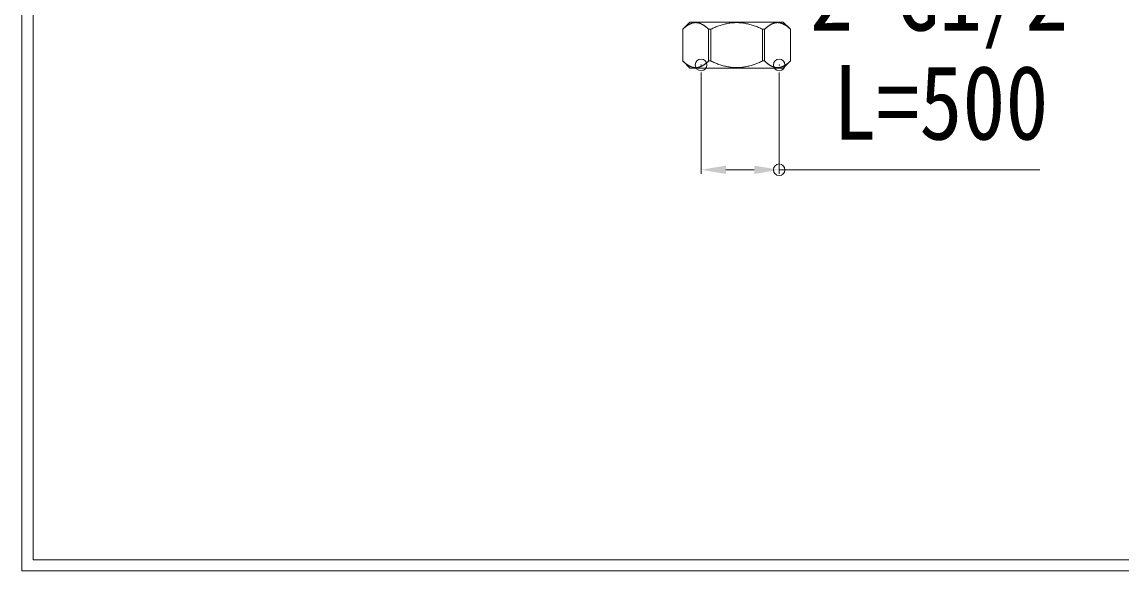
# Model space of a CAD drawing. Units: millimetres, scale not verified. Extents: x -973 to -442, y -383 to 383.
# Drawn here: x -972.9 to -707.5, y -382.7 to -250.2 of the extents above; entities that cross this region are included whole.
import ezdxf
from ezdxf.enums import TextEntityAlignment as Align

# ---------------------------------------------------------------- set-up
doc = ezdxf.new("R2010")
doc.units = ezdxf.units.MM
doc.header["$LTSCALE"] = 7
doc.header["$PDMODE"] = 32
doc.header["$PDSIZE"] = 2.8
for name, color, linetype, lineweight in [('0-0_0', 7, 'Continuous', 18), ('0-C_ﾂﾖﾀｪﾏﾟ', 7, 'Continuous', 18), ('1-4_ｴﾖﾊｵﾏﾟ', 3, 'Continuous', 18)]:
    doc.layers.add(name, color=color, linetype=linetype, lineweight=lineweight)
doc.styles.add('ＭＳ ゴシック', font='')
doc.styles.get('ＭＳ ゴシック').set_extended_font_data('MS Gothic')

msp = doc.modelspace()

# ---------------------------------------------------------------- linework, layer by layer
at = {"layer": '0-0_0'}
for p, q in [((-811.71, -250.249), (-813.46, -251.999)), ((-813.456, -259.649), (-813.456, -251.999)), ((-811.71, -250.249), (-789.21, -250.249)), ((-807.208, -251.999), (-806.708, -251.999)), ((-807.208, -259.649), (-807.208, -251.999)), ((-806.708, -259.649), (-806.708, -251.999)), ((-794.211, -251.999), (-793.711, -251.999)), ((-794.211, -259.649), (-794.211, -251.999)), ((-793.711, -259.649), (-793.711, -251.999)), ((-787.46, -251.999), (-789.21, -250.249)), ((-787.463, -259.649), (-787.463, -251.999)), ((-811.71, -261.399), (-813.46, -259.649)), ((-807.208, -259.649), (-806.708, -259.649)), ((-794.211, -259.649), (-793.711, -259.649)), ((-787.46, -259.649), (-789.21, -261.399)), ((-811.71, -261.399), (-789.21, -261.399)), ((-774.925, -379.974), (-444.714, -379.974))]:
    msp.add_line(p, q, dxfattribs=at)
msp.add_lwpolyline([(-972.904, 382.669), (-972.904, -382.669), (-442.019, -382.669), (-442.019, 382.669)], close=True, dxfattribs=at)
for points in [[(-970.21, 350.975), (-970.21, 379.974), (-970.21, -379.974), (-444.714, -379.974), (-444.714, 379.974), (-970.21, 379.974)], [(-813.456, -251.999), (-813.403, -251.948), (-813.35, -251.898), (-813.297, -251.848), (-813.243, -251.799), (-813.188, -251.75), (-813.134, -251.701), (-813.079, -251.653), (-813.023, -251.605), (-812.967, -251.558), (-812.911, -251.511), (-812.854, -251.464), (-812.796, -251.418), (-812.739, -251.373), (-812.68, -251.328), (-812.621, -251.283), (-812.562, -251.24), (-812.502, -251.196), (-812.442, -251.154), (-812.381, -251.112), (-812.32, -251.072), (-812.259, -251.031), (-812.196, -250.992), (-812.134, -250.954), (-812.07, -250.917), (-812.007, -250.88), (-811.943, -250.845), (-811.878, -250.81), (-811.813, -250.777), (-811.747, -250.745), (-811.681, -250.713), (-811.614, -250.683), (-811.547, -250.655), (-811.453, -250.617), (-811.358, -250.582), (-811.263, -250.55), (-811.166, -250.521), (-811.068, -250.494), (-810.969, -250.47), (-810.87, -250.45)], [(-810.87, -250.45), (-810.77, -250.433), (-810.67, -250.419), (-810.57, -250.409), (-810.469, -250.402), (-810.368, -250.399), (-810.267, -250.4), (-810.166, -250.404), (-810.065, -250.412), (-809.964, -250.424), (-809.864, -250.439), (-809.765, -250.457), (-809.666, -250.478), (-809.567, -250.502), (-809.47, -250.529), (-809.373, -250.559), (-809.278, -250.592), (-809.183, -250.628), (-809.09, -250.666), (-808.998, -250.706), (-808.906, -250.749), (-808.816, -250.794), (-808.727, -250.842), (-808.639, -250.891), (-808.552, -250.942), (-808.465, -250.994), (-808.38, -251.049), (-808.296, -251.104), (-808.213, -251.161), (-808.131, -251.22), (-808.049, -251.279), (-807.969, -251.34), (-807.889, -251.402), (-807.81, -251.465), (-807.733, -251.528), (-807.655, -251.593), (-807.579, -251.659), (-807.504, -251.725), (-807.429, -251.793), (-807.355, -251.861)], [(-807.355, -251.861), (-807.281, -251.929), (-807.208, -251.999)], [(-806.708, -251.999), (-806.463, -251.883), (-806.217, -251.77), (-805.97, -251.66), (-805.721, -251.554), (-805.47, -251.451), (-805.218, -251.351), (-804.965, -251.256), (-804.71, -251.165), (-804.453, -251.077), (-804.195, -250.995), (-803.936, -250.917), (-803.675, -250.844), (-803.412, -250.775), (-803.148, -250.712), (-802.883, -250.655), (-802.617, -250.603), (-802.349, -250.556), (-802.081, -250.515), (-801.812, -250.48), (-801.542, -250.451), (-801.272, -250.429), (-801.001, -250.412), (-800.731, -250.402), (-800.46, -250.399), (-800.189, -250.402), (-799.918, -250.412), (-799.647, -250.429), (-799.377, -250.451), (-799.107, -250.48), (-798.838, -250.515), (-798.57, -250.556), (-798.303, -250.603), (-798.036, -250.655), (-797.771, -250.712), (-797.507, -250.775), (-797.244, -250.844), (-796.983, -250.917), (-796.724, -250.995), (-796.466, -251.077)], [(-796.466, -251.077), (-796.209, -251.165), (-795.954, -251.256), (-795.701, -251.351), (-795.449, -251.451), (-795.198, -251.554), (-794.949, -251.66), (-794.702, -251.77), (-794.456, -251.883), (-794.211, -251.999)], [(-793.711, -251.999), (-793.638, -251.929), (-793.565, -251.861), (-793.49, -251.793), (-793.416, -251.725), (-793.34, -251.659), (-793.264, -251.593), (-793.187, -251.528), (-793.109, -251.465), (-793.03, -251.402), (-792.95, -251.34), (-792.87, -251.279), (-792.789, -251.22), (-792.706, -251.161), (-792.623, -251.104), (-792.539, -251.049), (-792.454, -250.994), (-792.368, -250.942), (-792.28, -250.891), (-792.192, -250.842), (-792.103, -250.794), (-792.013, -250.749), (-791.922, -250.706), (-791.829, -250.666), (-791.736, -250.628), (-791.641, -250.592), (-791.546, -250.559), (-791.449, -250.529), (-791.352, -250.502), (-791.254, -250.478), (-791.155, -250.457), (-791.055, -250.439), (-790.955, -250.424), (-790.854, -250.412), (-790.753, -250.404), (-790.652, -250.4), (-790.551, -250.399), (-790.45, -250.402), (-790.35, -250.409), (-790.249, -250.419)], [(-790.249, -250.419), (-790.149, -250.433), (-790.049, -250.45), (-789.95, -250.47), (-789.851, -250.494), (-789.753, -250.521), (-789.657, -250.55), (-789.561, -250.582), (-789.466, -250.617), (-789.373, -250.655), (-789.305, -250.684), (-789.238, -250.714), (-789.172, -250.745), (-789.106, -250.777), (-789.041, -250.811), (-788.976, -250.845), (-788.912, -250.881), (-788.849, -250.917), (-788.786, -250.954), (-788.723, -250.993), (-788.661, -251.032), (-788.599, -251.071), (-788.538, -251.112), (-788.478, -251.153), (-788.418, -251.196), (-788.358, -251.238), (-788.299, -251.282), (-788.24, -251.326), (-788.182, -251.371), (-788.124, -251.416), (-788.067, -251.462), (-788.01, -251.509), (-787.953, -251.556), (-787.897, -251.603), (-787.842, -251.652), (-787.786, -251.7), (-787.731, -251.749), (-787.677, -251.798), (-787.623, -251.848), (-787.569, -251.898)], [(-787.569, -251.898), (-787.516, -251.948), (-787.463, -251.999)], [(-813.456, -259.649), (-813.403, -259.699), (-813.35, -259.75), (-813.297, -259.799), (-813.243, -259.849), (-813.188, -259.898), (-813.134, -259.946), (-813.079, -259.995), (-813.023, -260.042), (-812.967, -260.09), (-812.911, -260.137), (-812.854, -260.183), (-812.796, -260.229), (-812.739, -260.275), (-812.68, -260.32), (-812.621, -260.364), (-812.562, -260.408), (-812.502, -260.451), (-812.442, -260.494), (-812.381, -260.535), (-812.32, -260.576), (-812.259, -260.616), (-812.196, -260.655), (-812.134, -260.694), (-812.07, -260.731), (-812.007, -260.768), (-811.943, -260.803), (-811.878, -260.837), (-811.813, -260.871), (-811.747, -260.903), (-811.681, -260.934), (-811.614, -260.964), (-811.547, -260.993), (-811.529, -261), (-811.512, -261.007), (-811.495, -261.014), (-811.478, -261.021), (-811.46, -261.028), (-811.443, -261.034), (-811.425, -261.041)], [(-807.767, -260.147), (-807.703, -260.094), (-807.639, -260.04), (-807.576, -259.986), (-807.514, -259.931), (-807.452, -259.876), (-807.39, -259.82), (-807.329, -259.763), (-807.268, -259.706), (-807.208, -259.649)], [(-806.708, -259.649), (-806.463, -259.765), (-806.217, -259.878), (-805.97, -259.987), (-805.721, -260.094), (-805.47, -260.197), (-805.218, -260.296), (-804.965, -260.392), (-804.71, -260.483), (-804.453, -260.57), (-804.195, -260.653), (-803.936, -260.731), (-803.675, -260.804), (-803.412, -260.872), (-803.148, -260.935), (-802.883, -260.993), (-802.617, -261.045), (-802.349, -261.092), (-802.081, -261.132), (-801.812, -261.167), (-801.542, -261.196), (-801.272, -261.219), (-801.001, -261.235), (-800.731, -261.245), (-800.46, -261.249), (-800.189, -261.245), (-799.918, -261.235), (-799.647, -261.219), (-799.377, -261.196), (-799.107, -261.167), (-798.838, -261.132), (-798.57, -261.092), (-798.303, -261.045), (-798.036, -260.993), (-797.771, -260.935), (-797.507, -260.872), (-797.244, -260.804), (-796.983, -260.731), (-796.724, -260.653), (-796.466, -260.57)], [(-796.466, -260.57), (-796.209, -260.483), (-795.954, -260.392), (-795.701, -260.296), (-795.449, -260.197), (-795.198, -260.094), (-794.949, -259.987), (-794.702, -259.878), (-794.456, -259.765), (-794.211, -259.649)], [(-793.711, -259.649), (-793.651, -259.706), (-793.59, -259.763), (-793.529, -259.82), (-793.468, -259.876), (-793.406, -259.931), (-793.343, -259.986), (-793.28, -260.04), (-793.217, -260.094), (-793.152, -260.147), (-793.088, -260.2), (-793.023, -260.252), (-792.957, -260.303), (-792.891, -260.353), (-792.824, -260.402), (-792.756, -260.451), (-792.688, -260.499), (-792.619, -260.546), (-792.55, -260.592), (-792.48, -260.637), (-792.409, -260.681), (-792.337, -260.724), (-792.265, -260.765), (-792.192, -260.805), (-792.119, -260.844), (-792.044, -260.882), (-791.969, -260.918), (-791.894, -260.953), (-791.817, -260.986), (-791.74, -261.018), (-791.662, -261.048), (-791.583, -261.076), (-791.504, -261.102), (-791.424, -261.126), (-791.344, -261.149), (-791.263, -261.169), (-791.182, -261.187), (-791.1, -261.203), (-791.017, -261.216), (-790.935, -261.227)], [(-788.912, -260.767), (-788.849, -260.731), (-788.786, -260.693), (-788.723, -260.655), (-788.661, -260.616), (-788.599, -260.576), (-788.538, -260.536), (-788.478, -260.494), (-788.418, -260.452), (-788.358, -260.409), (-788.299, -260.366), (-788.24, -260.322), (-788.182, -260.277), (-788.124, -260.231), (-788.067, -260.185), (-788.01, -260.139), (-787.953, -260.092), (-787.897, -260.044), (-787.842, -259.996), (-787.786, -259.948), (-787.731, -259.899), (-787.677, -259.849), (-787.623, -259.8), (-787.569, -259.75), (-787.516, -259.699), (-787.463, -259.649)], [(-811.425, -261.041), (-811.408, -261.048), (-811.39, -261.054), (-811.373, -261.06), (-811.355, -261.067), (-811.338, -261.073), (-811.32, -261.079), (-811.303, -261.085), (-811.285, -261.091), (-811.267, -261.097), (-811.249, -261.102), (-811.232, -261.108), (-811.214, -261.113), (-811.196, -261.119), (-811.178, -261.124), (-811.16, -261.129), (-811.142, -261.134), (-811.124, -261.139), (-811.106, -261.144), (-811.088, -261.149), (-811.07, -261.154), (-811.052, -261.158), (-811.034, -261.163), (-811.016, -261.167), (-810.998, -261.171), (-810.98, -261.176)], [(-810.734, -261.22), (-810.651, -261.231), (-810.569, -261.239), (-810.485, -261.244), (-810.402, -261.247), (-810.318, -261.248), (-810.235, -261.247), (-810.151, -261.242), (-810.068, -261.236), (-809.985, -261.227), (-809.902, -261.216), (-809.819, -261.203), (-809.737, -261.187), (-809.656, -261.169), (-809.575, -261.149), (-809.495, -261.126), (-809.415, -261.102), (-809.336, -261.076), (-809.257, -261.048), (-809.179, -261.018), (-809.102, -260.986), (-809.026, -260.953), (-808.95, -260.918), (-808.875, -260.882), (-808.8, -260.844), (-808.727, -260.805), (-808.654, -260.765), (-808.582, -260.724), (-808.51, -260.681), (-808.44, -260.637), (-808.369, -260.592), (-808.3, -260.546), (-808.231, -260.499), (-808.163, -260.451), (-808.095, -260.403), (-808.029, -260.353), (-807.962, -260.303), (-807.896, -260.252), (-807.831, -260.2), (-807.767, -260.147)], [(-790.935, -261.227), (-790.851, -261.236), (-790.768, -261.242), (-790.684, -261.247), (-790.601, -261.248), (-790.517, -261.247), (-790.434, -261.244), (-790.351, -261.239), (-790.268, -261.231), (-790.185, -261.221)], [(-789.94, -261.176), (-789.921, -261.171), (-789.903, -261.167), (-789.885, -261.163), (-789.867, -261.158), (-789.849, -261.154), (-789.831, -261.149), (-789.813, -261.144), (-789.795, -261.139), (-789.777, -261.134), (-789.759, -261.129), (-789.741, -261.124), (-789.723, -261.119), (-789.706, -261.113), (-789.688, -261.108), (-789.67, -261.102), (-789.652, -261.097), (-789.634, -261.091), (-789.617, -261.085), (-789.599, -261.079), (-789.581, -261.073), (-789.564, -261.067), (-789.546, -261.06), (-789.529, -261.054), (-789.511, -261.048), (-789.494, -261.041), (-789.476, -261.034), (-789.459, -261.028), (-789.442, -261.021), (-789.424, -261.014), (-789.407, -261.007), (-789.39, -261), (-789.373, -260.993), (-789.305, -260.964), (-789.238, -260.934), (-789.172, -260.903), (-789.106, -260.87), (-789.041, -260.837), (-788.976, -260.803), (-788.912, -260.767)]]:
    msp.add_lwpolyline(points, dxfattribs=at)
for centre, start, end in [((-810.309, -258.205), 257.27768, 261.97708), ((-790.61, -258.205), 278.02199, 282.72108)]:
    msp.add_arc(centre, 3.045, start, end, dxfattribs=at)
at = {"layer": '0-C_ﾂﾖﾀｪﾏﾟ'}
msp.add_line((-970.21, -338.301), (-970.21, -379.974), dxfattribs=at)
at = {"layer": '1-4_ｴﾖﾊｵﾏﾟ'}
for p, q in [((-809.034, -262.396), (-809.034, -286.895)), ((-790.185, -262.396), (-790.185, -286.895)), ((-803.034, -285.895), (-796.185, -285.895)), ((-790.185, -285.895), (-727.252, -285.895))]:
    msp.add_line(p, q, dxfattribs=at)
at = {"layer": '1-4_ｴﾖﾊｵﾏﾟ', "color": 7}
for p in [(-809.034, -260.596), (-790.185, -260.596), (-790.185, -285.895)]:
    msp.add_point(p, dxfattribs=at)
at = {"layer": '1-4_ｴﾖﾊｵﾏﾟ'}
for points in [[(-803.034, -284.895), (-803.034, -286.895), (-809.034, -285.895)], [(-796.185, -284.895), (-796.185, -286.895), (-790.185, -285.895)]]:
    msp.add_solid(points, dxfattribs=at)

# ---------------------------------------------------------------- texts
at = {"layer": '1-4_ｴﾖﾊｵﾏﾟ', "color": 7, "style": 'ＭＳ ゴシック', "width": 0.85}
for s, p in [('2-G1/2', (-782.745, -257.706)), ('L=500', (-777.132, -284.005))]:
    msp.add_text(s, height=17.96, dxfattribs=at).set_placement(p, align=Align.BOTTOM_LEFT)

doc.saveas('drawing.dxf')
